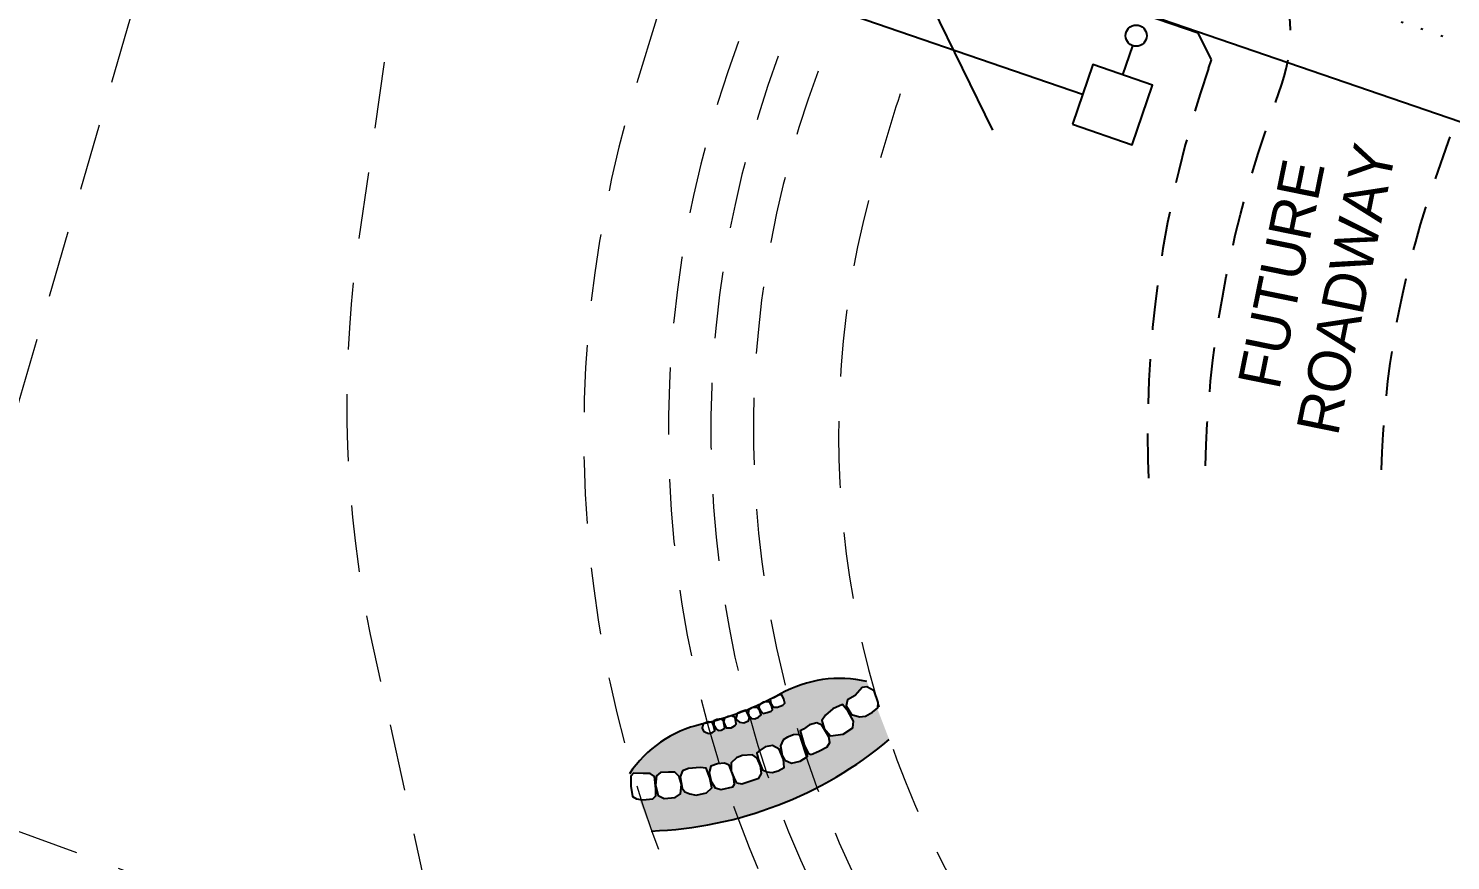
# Model space of a CAD drawing. Header units: metres. Extents: x 305482 to 305978, y 6275861 to 6276842.
# Drawn here: x 305857.8 to 305924.7, y 6276448.4 to 6276487.6 of the extents above; entities that cross this region are included whole.
import ezdxf
from ezdxf.enums import TextEntityAlignment as Align

# ---------------------------------------------------------------- set-up
doc = ezdxf.new("R2010")
doc.units = ezdxf.units.M
doc.header["$LTSCALE"] = 0.7
doc.linetypes.add('Dash', pattern=[5, 3, -2])
doc.linetypes.add('DOT', pattern=[6.35, 0, -6.35])
doc.layers.get('0').update_dxf_attribs({"color": 6})
for name, color, linetype in [('_User Miscellaneous1', 3, 'Continuous'), ('_User Miscellaneous10', 8, 'Continuous'), ('_User Miscellaneous3', 11, 'Continuous'), ('_User Miscellaneous7', 150, 'Continuous'), ('_User Miscellaneous8', 7, 'Continuous'), ('_User Miscellaneous9', 8, 'Continuous'), ('Cadastre Developer_SP_NEW', 4, 'Continuous'), ('Cadastre Land Parcels_SP_EXT', 4, 'Continuous'), ('Mains_LV_NEW_R6', 2, 'Continuous'), ('SupportsUG_SP_LV_SL_NEW', 2, 'Continuous')]:
    doc.layers.add(name, color=color, linetype=linetype)
doc.layers.add('_User Miscellaneous5', color=7, linetype='Continuous', lineweight=35)
doc.styles.add('ARIAL', font='arial.ttf', dxfattribs={"height": 2})
doc.styles.add('Dot', font='dotfont.shx', dxfattribs={"height": 2})
doc.styles.add('POLE_LABEL', font='arial.ttf')
doc.styles.get("Standard").update_dxf_attribs({"font": 'arial.ttf'})
doc.linetypes.add('Cable Z', pattern='A,8,-1,["Z",Standard,S=2.5,R=0,X=0.35,Y=-1.25],-3.5', length=12.5)

# ---------------------------------------------------------------- blocks, each defined once
blk = doc.blocks.new('*U207')
at = {"layer": '_User Miscellaneous7', "lineweight": -3}
blk.add_lwpolyline([(0.009, -5.388), (0.009, -3.938)], dxfattribs=at)
blk.add_lwpolyline([(-1.476, -8.358), (1.494, -8.358), (1.494, -5.388), (-1.476, -5.388)], close=True, dxfattribs=at)
blk.add_circle((0.009, -3.438), 0.5, dxfattribs=at)
at = {"layer": '_User Miscellaneous8', "color": 2, "lineweight": -3}
blk.add_lwpolyline([(-1.485, 0), (1.485, 0), (1.485, 2.97), (-1.485, 2.97)], close=True, dxfattribs=at)
at = {"style": 'POLE_LABEL', "flags": 9}
blk.add_attdef('STRUCTURE_PLANT_NUMBER', text='', height=0.2, dxfattribs=at).set_placement((1.641, 1.727), align=Align.MIDDLE_LEFT)
for tag, flags, p in [('STREET_CODE', 9, (1.641, 1.485)), ('COLUMN_TYPE', 9, (1.641, 1.285)), ('OWNED_BY', 9, (1.641, 1.085)), ('OPERATED_BY', 9, (1.641, 0.885)), ('MAINTAINED_BY', 9, (1.641, 0.685)), ('STATE', 9, (1.641, 0.485)), ('USAGE', 9, (1.641, 0.285)), ('LEGEND', 9, (1.641, 0.085)), ('SUBURB', 9, (1.641, -0.315)), ('STREETNAME', 9, (1.641, -0.515)), ('PARENT', 9, (1.641, -0.115)), ('LOCATION', 9, (1.641, -0.715)), ('Z', 1, (1.641, -1.315)), ('NOTES', 9, (1.641, -0.915)), ('LABEL_ALIGNMENT', 9, (1.641, -1.115))]:
    blk.add_attdef(tag, text='', height=0.2, dxfattribs=dict(flags=flags)).set_placement(p, align=Align.MIDDLE_LEFT)
at = {"layer": '_User Miscellaneous5', "style": 'ARIAL', "flags": 8}
blk.add_attdef('ASSET_NUM', text='', height=2, dxfattribs=at).set_placement((2, 3.485), align=Align.MIDDLE_LEFT)

msp = doc.modelspace()

# ---------------------------------------------------------------- hatches: boundary and pattern name
at = {"layer": '_User Miscellaneous10', "linetype": 'Continuous'}
h = msp.add_hatch(dxfattribs=at)
h.set_pattern_fill('GRAVEL', color=256, scale=0.03, angle=94.40012)
h.set_pattern_definition([(322.4129, (305895.4609, 6276457.608015), (7.30547812, -5.5518798), [0.102516, -10.149145]), (279.36986, (305895.542136, 6276457.545483), (-1.46129123, 9.05858752), [0.175921, -17.416215]), (226.91056, (305895.570777, 6276457.37191), (7.77268061, 8.24061649), [0.124044, -12.280417]), (1.6738, (305895.783516, 6276457.09022), (-15.25354302, -0.40947444), [0.160201, -15.859931]), (27.23377, (305895.94365, 6276457.0949), (-8.82474183, -4.50030751), [0.15709, -15.551942]), (91.6738, (305896.083325, 6276457.166787), (0.40947444, -15.25354302), [0.160201, -15.859931]), (132.09436, (305896.078646, 6276457.32692), (8.357539335, -9.29218878), [0.211858, -20.973935]), (166.65544, (305895.936626, 6276457.484128), (-17.123819735, 4.03212719), [0.200016, -19.801577]), (215.82968, (305895.74201, 6276457.530293), (-9.40911163, -6.83803118), [0.160744, -15.913664]), (269.6365, (305895.611686, 6276457.4362), (0.1166784, 8.4157563), [0.183514, -8.99218]), (316.79755, (305895.61052, 6276457.252687), (9.05883199, -8.47397327), [0.237323, -23.495032]), (233.2142, (305895.733236, 6276457.84296), (-4.1492945, -5.6690471), [0.081, -8.01917]), (265.86935, (305895.68473, 6276457.77809), (0.75950962, 9.99372589), [0.154105, -15.256392]), (319.4, (305895.67363, 6276457.6244), (0.759754, 0.058461), [0.107763, -0.96987]), (297.5987, (305895.58655, 6276457.56419), (-1.8118153, 3.68184755), [0.058032, -5.745187]), (26.2015, (305895.61344, 6276457.51276), (-2.2208008, -0.9351384), [0.08207, -4.021426]), (125.3639, (305895.68707, 6276457.54899), (-1.6948924, 2.1623394), [0.133296, -4.30989]), (255.9652, (305895.60993, 6276457.6577), (0.642831, 1.5779696), [0.096386, -2.31327]), (110.78966, (305895.647345, 6276457.0721), (-2.8638765, 7.42215652), [0.135026, -13.367648]), (164.7463, (305895.59942, 6276457.198335), (8.59114058, -2.39594063), [0.11328, -11.214665]), (27.5987, (305895.45798, 6276457.646), (-3.68184755, -1.8118153), [0.116064, -5.687155]), (78.01057, (305895.560834, 6276457.699772), (-1.69464798, -7.77292508), [0.135026, -13.367648]), (73.8441, (305896.11839, 6276457.10835), (-1.227201, -3.91569325), [0.13021, -6.38032]), (29.17526, (305896.154623, 6276457.233414), (-8.06498775, -4.4418461), [0.109102, -10.801078]), (161.2015, (305896.21715, 6276457.71206), (-3.91569325, 1.227201), [0.116064, -5.687155]), (111.75414, (305896.10727, 6276457.74946), (3.79901486, -9.64295733), [0.127735, -12.645713]), (163.8441, (305896.24579, 6276457.33978), (3.91569325, -1.227201), [0.065105, -6.445426]), (195.71, (305896.22065, 6276457.66648), (-2.9805549, -0.9935998), [0.038854, -3.8466]), (260.3639, (305896.18325, 6276457.65596), (0.5843698, 2.3377237), [0.15709, -2.984716]), (280.40912, (305896.156955, 6276457.50108), (-1.34436834, 7.53907937), [0.14558, -14.41241]), (38.0902, (305895.75545, 6276457.55425), (-1.4610467, -0.876677), [0.109897, -2.637533]), (87.55734, (305895.841945, 6276457.62205), (0.52566392, 13.03274221), [0.191867, -18.994803]), (155.3455, (305895.85012, 6276457.81374), (5.55212426, -2.62978634), [0.078452, -7.766818]), (184.4, (305895.7788, 6276457.8465), (-0.701293, -0.818216), [0.04572, -0.71628]), (214.65655, (305896.13533, 6276457.484133), (5.08443285, 3.4482463), [0.10586, -10.480182]), (142.4129, (305896.048253, 6276457.423935), (-7.30547812, 5.5518798), [0.205033, -10.04663]), (94.4, (305895.8858, 6276457.549), (-0.818216, 0.701293), [0.19812, -0.56388]), (59.70496, (305895.87058, 6276457.746534), (4.7336643, 8.00677078), [0.120483, -11.927795]), (348.4547, (305895.93136, 6276457.85056), (3.0974777, -0.5259084), [0.11095, -5.436495]), (302.0461, (305896.04006, 6276457.828358), (8.70830789, -13.85071326), [0.180644, -17.88374]), (269.8262, (305896.13591, 6276457.67524), (0.00024446, -9.93526446), [0.191109, -18.919754])])
edge = h.paths.add_edge_path()
edge.add_arc((305886.408, 6276468.273), 13.8, 297.4702, 299.34495, ccw=False)
edge.add_line((305892.774, 6276456.029), (305892.843, 6276456.052))
edge.add_line((305892.843, 6276456.052), (305893.08, 6276456.185))
edge.add_line((305893.08, 6276456.185), (305893.233, 6276456.192))
edge.add_line((305893.233, 6276456.192), (305893.328, 6276455.992))
edge.add_line((305893.328, 6276455.992), (305893.371, 6276455.806))
edge.add_line((305893.371, 6276455.806), (305893.275, 6276455.719))
edge.add_line((305893.275, 6276455.719), (305893.017, 6276455.62))
edge.add_line((305893.017, 6276455.62), (305892.817, 6276455.625))
edge.add_line((305892.817, 6276455.625), (305892.704, 6276455.798))
edge.add_line((305892.704, 6276455.798), (305892.682, 6276455.982))
edge.add_arc((305886.408, 6276468.273), 13.8, 295.93451, 297.04359, ccw=False)
edge.add_line((305892.443, 6276455.863), (305892.491, 6276455.871))
edge.add_line((305892.491, 6276455.871), (305892.664, 6276455.846))
edge.add_line((305892.664, 6276455.846), (305892.746, 6276455.674))
edge.add_line((305892.746, 6276455.674), (305892.783, 6276455.497))
edge.add_line((305892.783, 6276455.497), (305892.717, 6276455.428))
edge.add_line((305892.717, 6276455.428), (305892.535, 6276455.371))
edge.add_line((305892.535, 6276455.371), (305892.344, 6276455.315))
edge.add_line((305892.344, 6276455.315), (305892.212, 6276455.474))
edge.add_line((305892.212, 6276455.474), (305892.127, 6276455.616))
edge.add_line((305892.127, 6276455.616), (305892.195, 6276455.745))
edge.add_arc((305886.408, 6276468.273), 13.8, 293.23739, 294.7917, ccw=False)
edge.add_line((305891.853, 6276455.593), (305891.941, 6276455.596))
edge.add_line((305891.941, 6276455.596), (305892.084, 6276455.594))
edge.add_line((305892.084, 6276455.594), (305892.193, 6276455.447))
edge.add_line((305892.193, 6276455.447), (305892.261, 6276455.25))
edge.add_line((305892.261, 6276455.25), (305892.136, 6276455.153))
edge.add_line((305892.136, 6276455.153), (305891.995, 6276455.088))
edge.add_line((305891.995, 6276455.088), (305892.536, 6276453.773))
edge.add_line((305892.536, 6276453.773), (305892.78, 6276453.808))
edge.add_line((305892.78, 6276453.808), (305893.107, 6276453.635))
edge.add_line((305893.107, 6276453.635), (305893.215, 6276453.374))
edge.add_line((305893.215, 6276453.374), (305893.239, 6276453.387))
edge.add_line((305893.239, 6276453.387), (305893.16, 6276453.791))
edge.add_line((305893.16, 6276453.791), (305893.297, 6276454.078))
edge.add_line((305893.297, 6276454.078), (305893.492, 6276454.205))
edge.add_line((305893.492, 6276454.205), (305893.77, 6276454.312))
edge.add_line((305893.77, 6276454.312), (305894.027, 6276454.337))
edge.add_line((305894.027, 6276454.337), (305894.187, 6276454.091))
edge.add_line((305894.187, 6276454.091), (305894.247, 6276453.924))
edge.add_line((305894.247, 6276453.924), (305894.261, 6276453.931))
edge.add_line((305894.261, 6276453.931), (305894.095, 6276454.501))
edge.add_line((305894.095, 6276454.501), (305894.25, 6276454.588))
edge.add_line((305894.25, 6276454.588), (305894.531, 6276454.779))
edge.add_line((305894.531, 6276454.779), (305894.872, 6276454.877))
edge.add_line((305894.872, 6276454.877), (305895.106, 6276454.763))
edge.add_line((305895.106, 6276454.763), (305895.259, 6276454.522))
edge.add_line((305895.259, 6276454.522), (305895.291, 6276454.542))
edge.add_line((305895.291, 6276454.542), (305895.224, 6276454.62))
edge.add_line((305895.224, 6276454.62), (305895.107, 6276454.992))
edge.add_line((305895.107, 6276454.992), (305895.277, 6276455.242))
edge.add_line((305895.277, 6276455.242), (305895.623, 6276455.537))
edge.add_line((305895.623, 6276455.537), (305896.08, 6276455.749))
edge.add_line((305896.08, 6276455.749), (305896.351, 6276455.409))
edge.add_line((305896.351, 6276455.409), (305896.43, 6276455.27))
edge.add_line((305896.43, 6276455.27), (305896.481, 6276455.303))
edge.add_line((305896.481, 6276455.303), (305896.255, 6276455.674))
edge.add_line((305896.255, 6276455.674), (305896.312, 6276455.968))
edge.add_line((305896.312, 6276455.968), (305896.674, 6276456.172))
edge.add_line((305896.674, 6276456.172), (305897.006, 6276456.547))
edge.add_line((305897.006, 6276456.547), (305897.225, 6276456.568))
edge.add_line((305897.225, 6276456.568), (305897.357, 6276456.502))
edge.add_line((305897.357, 6276456.502), (305897.234, 6276456.823))
edge.add_arc((305895.947, 6276451.306), 5.664, 436.87132, 479.34495)
edge = h.paths.add_edge_path()
edge.add_line((305891.235, 6276454.912), (305891.058, 6276455.057))
edge.add_line((305891.058, 6276455.057), (305891.116, 6276455.301))
edge.add_arc((305886.408, 6276468.273), 13.8, 288.6715, 289.94696, ccw=False)
edge.add_line((305890.826, 6276455.2), (305890.857, 6276455.203))
edge.add_line((305890.857, 6276455.203), (305891.031, 6276455.137))
edge.add_line((305891.031, 6276455.137), (305891.073, 6276454.826))
edge.add_line((305891.073, 6276454.826), (305891.002, 6276454.741))
edge.add_line((305891.002, 6276454.741), (305890.847, 6276454.657))
edge.add_line((305890.847, 6276454.657), (305891.086, 6276453.229))
edge.add_line((305891.086, 6276453.229), (305891.088, 6276453.231))
edge.add_line((305891.088, 6276453.231), (305891.365, 6276453.349))
edge.add_line((305891.365, 6276453.349), (305891.839, 6276453.375))
edge.add_line((305891.839, 6276453.375), (305892.071, 6276453.224))
edge.add_line((305892.071, 6276453.224), (305892.194, 6276452.932))
edge.add_line((305892.194, 6276452.932), (305892.208, 6276452.936))
edge.add_line((305892.208, 6276452.936), (305892.125, 6276453.136))
edge.add_line((305892.125, 6276453.136), (305892.054, 6276453.465))
edge.add_line((305892.054, 6276453.465), (305892.188, 6276453.57))
edge.add_line((305892.188, 6276453.57), (305892.436, 6276453.758))
edge.add_line((305892.436, 6276453.758), (305892.536, 6276453.773))
edge.add_line((305892.536, 6276453.773), (305891.995, 6276455.088))
edge.add_line((305891.995, 6276455.088), (305891.963, 6276455.073))
edge.add_line((305891.963, 6276455.073), (305891.807, 6276455.079))
edge.add_line((305891.807, 6276455.079), (305891.64, 6276455.266))
edge.add_line((305891.64, 6276455.266), (305891.699, 6276455.109))
edge.add_line((305891.699, 6276455.109), (305891.657, 6276454.978))
edge.add_line((305891.657, 6276454.978), (305891.437, 6276454.884))
edge.add_line((305891.437, 6276454.884), (305891.235, 6276454.912))
edge = h.paths.add_edge_path()
edge.add_line((305889.532, 6276454.494), (305889.481, 6276454.624))
edge.add_line((305889.481, 6276454.624), (305889.514, 6276454.827))
edge.add_arc((305886.408, 6276468.273), 13.8, 282.67878, 283.00508, ccw=False)
edge.add_arc((305890.65, 6276449.419), 5.525, 102.67878, 111.08594)
edge.add_line((305888.662, 6276454.575), (305888.989, 6276452.739))
edge.add_line((305888.989, 6276452.739), (305889.38, 6276452.782))
edge.add_line((305889.38, 6276452.782), (305889.664, 6276452.753))
edge.add_line((305889.664, 6276452.753), (305889.837, 6276452.304))
edge.add_line((305889.837, 6276452.304), (305889.857, 6276452.309))
edge.add_line((305889.857, 6276452.309), (305889.805, 6276452.535))
edge.add_line((305889.805, 6276452.535), (305889.88, 6276452.842))
edge.add_line((305889.88, 6276452.842), (305890.19, 6276452.957))
edge.add_line((305890.19, 6276452.957), (305890.533, 6276452.983))
edge.add_line((305890.533, 6276452.983), (305890.75, 6276452.888))
edge.add_line((305890.75, 6276452.888), (305890.849, 6276452.618))
edge.add_line((305890.849, 6276452.618), (305890.837, 6276452.994))
edge.add_line((305890.837, 6276452.994), (305891.086, 6276453.229))
edge.add_line((305891.086, 6276453.229), (305890.847, 6276454.657))
edge.add_line((305890.847, 6276454.657), (305890.835, 6276454.651))
edge.add_line((305890.835, 6276454.651), (305890.613, 6276454.644))
edge.add_line((305890.613, 6276454.644), (305890.489, 6276454.917))
edge.add_line((305890.489, 6276454.917), (305890.547, 6276454.637))
edge.add_line((305890.547, 6276454.637), (305890.373, 6276454.531))
edge.add_line((305890.373, 6276454.531), (305890.225, 6276454.525))
edge.add_line((305890.225, 6276454.525), (305890.128, 6276454.597))
edge.add_line((305890.128, 6276454.597), (305890.022, 6276454.778))
edge.add_line((305890.022, 6276454.778), (305890.024, 6276454.956))
edge.add_arc((305886.408, 6276468.273), 13.8, 284.52491, 285.19183, ccw=False)
edge.add_line((305889.869, 6276454.914), (305889.945, 6276454.905))
edge.add_line((305889.945, 6276454.905), (305890.014, 6276454.77))
edge.add_line((305890.014, 6276454.77), (305890.07, 6276454.51))
edge.add_line((305890.07, 6276454.51), (305889.961, 6276454.43))
edge.add_line((305889.961, 6276454.43), (305889.783, 6276454.383))
edge.add_line((305889.783, 6276454.383), (305889.66, 6276454.428))
edge.add_line((305889.66, 6276454.428), (305889.532, 6276454.494))
edge = h.paths.add_edge_path()
edge.add_line((305886.048, 6276452.477), (305886.116, 6276452.3))
edge.add_line((305886.116, 6276452.3), (305886.115, 6276452.376))
edge.add_line((305886.115, 6276452.376), (305886.245, 6276452.508))
edge.add_line((305886.245, 6276452.508), (305886.696, 6276452.492))
edge.add_line((305886.696, 6276452.492), (305887.021, 6276452.495))
edge.add_line((305887.021, 6276452.495), (305887.224, 6276452.353))
edge.add_line((305887.224, 6276452.353), (305887.267, 6276452.003))
edge.add_line((305887.267, 6276452.003), (305887.286, 6276452.005))
edge.add_line((305887.286, 6276452.005), (305887.324, 6276452.383))
edge.add_line((305887.324, 6276452.383), (305887.517, 6276452.543))
edge.add_line((305887.517, 6276452.543), (305887.89, 6276452.554))
edge.add_line((305887.89, 6276452.554), (305888.187, 6276452.559))
edge.add_line((305888.187, 6276452.559), (305888.399, 6276452.346))
edge.add_line((305888.399, 6276452.346), (305888.465, 6276452.115))
edge.add_line((305888.465, 6276452.115), (305888.478, 6276452.117))
edge.add_line((305888.478, 6276452.117), (305888.438, 6276452.334))
edge.add_line((305888.438, 6276452.334), (305888.546, 6276452.616))
edge.add_line((305888.546, 6276452.616), (305888.837, 6276452.723))
edge.add_line((305888.837, 6276452.723), (305888.989, 6276452.739))
edge.add_line((305888.989, 6276452.739), (305888.662, 6276454.575))
edge.add_arc((305890.65, 6276449.419), 5.525, 111.08594, 146.39399)
h = msp.add_hatch(dxfattribs=at)
h.set_pattern_fill('GRAVEL', color=256, scale=0.03, angle=94.40012)
h.set_pattern_definition([(322.412903, (305916.64903, 6276155.20121), (7.305478125, -5.551879805), [0.1025164, -10.149145]), (279.369856, (305916.73027, 6276155.138677), (-1.4612912336, 9.058587524), [0.1759214, -17.4162147]), (226.910562, (305916.75891, 6276154.965103), (7.772680615, 8.2406164854), [0.1240445, -12.2804168]), (1.673804, (305916.97165, 6276154.683414), (-15.2535430207, -0.409474437), [0.1602014, -15.8599312]), (27.233769, (305917.13178, 6276154.688094), (-8.824741827, -4.50030751), [0.1570901, -15.5519423]), (91.673804, (305917.27146, 6276154.75998), (0.409474437, -15.2535430207), [0.1602014, -15.8599312]), (132.094356, (305917.26678, 6276154.920114), (8.3575393347, -9.292188777), [0.2118581, -20.9739346]), (166.655443, (305917.12476, 6276155.077322), (-17.1238197353, 4.0321271897), [0.2000159, -19.801577]), (215.829681, (305916.930144, 6276155.123487), (-9.4091116288, -6.8380311755), [0.1607439, -15.9136637]), (269.636473, (305916.79982, 6276155.02939), (0.116678396, 8.415756303), [0.183514, -8.992181]), (316.797553, (305916.798654, 6276154.84588), (9.0588319883, -8.4739732716), [0.2373234, -23.4950318]), (233.21419, (305916.92137, 6276155.436155), (-4.149294497, -5.669047113), [0.0810014, -8.0191697]), (265.86935, (305916.872864, 6276155.371283), (0.759509621, 9.9937258886), [0.1541046, -15.2563917]), (319.40012, (305916.86176, 6276155.2176), (0.7597541, 0.0584614), [0.1077628, -0.969868]), (297.598706, (305916.77469, 6276155.15738), (-1.81181529, 3.681847547), [0.0580324, -5.7451867]), (26.201525, (305916.80157, 6276155.10595), (-2.22080081, -0.93513836), [0.0820697, -4.0214259]), (125.36387, (305916.87521, 6276155.14219), (-1.694892437, 2.16233939), [0.1332959, -4.3098894]), (255.96517, (305916.79806, 6276155.2509), (0.64283123, 1.57796959), [0.0963861, -2.3132694]), (110.789655, (305916.835478, 6276154.665294), (-2.863876498, 7.4221565197), [0.1350264, -13.367648]), (164.746291, (305916.78755, 6276154.79153), (8.591140581, -2.395940634), [0.1132797, -11.2146647]), (27.598706, (305916.64611, 6276155.2392), (-3.681847547, -1.81181529), [0.116064, -5.687155]), (78.010575, (305916.748967, 6276155.292966), (-1.6946479796, -7.772925075), [0.1350264, -13.367648]), (73.84407, (305917.306525, 6276154.70154), (-1.22720103, -3.91569325), [0.1302106, -6.3803203]), (29.175256, (305917.342757, 6276154.82661), (-8.064987745, -4.441846088), [0.1091016, -10.801078]), (161.201525, (305917.40528, 6276155.30526), (-3.91569325, 1.22720103), [0.116064, -5.687155]), (111.75414, (305917.295405, 6276155.342656), (3.7990148564, -9.642957333), [0.1277348, -12.6457128]), (163.84407, (305917.433925, 6276154.93298), (3.91569325, -1.22720103), [0.0651053, -6.4454256]), (195.71005, (305917.40879, 6276155.25967), (-2.98055489, -0.99359978), [0.0388544, -3.8465985]), (260.36387, (305917.37138, 6276155.24915), (0.5843698, 2.33772367), [0.1570901, -2.9847164]), (280.409121, (305917.345088, 6276155.094276), (-1.344368339, 7.5390793714), [0.1455801, -14.4124095]), (38.09018, (305916.94358, 6276155.14745), (-1.46104673, -0.87667693), [0.1098972, -2.637533]), (87.557342, (305917.03008, 6276155.215244), (0.5256639184, 13.0327422074), [0.191867, -18.9948027]), (155.34551, (305917.038256, 6276155.40694), (5.552124262, -2.629786338), [0.0784525, -7.7668177]), (184.40012, (305916.96695, 6276155.4397), (-0.7012927, -0.8182155), [0.04572, -0.71628]), (214.656552, (305917.323464, 6276155.077327), (5.084432855, 3.4482463), [0.10586, -10.4801822]), (142.412903, (305917.236386, 6276155.01713), (-7.305478125, 5.551879805), [0.2050329, -10.0466287]), (94.40012, (305917.0739, 6276155.1422), (-0.8182155, 0.7012927), [0.19812, -0.56388]), (59.704962, (305917.05871, 6276155.33973), (4.733664295, 8.006770781), [0.1204829, -11.927795]), (348.45472, (305917.11949, 6276155.44376), (3.097477745, -0.525908376), [0.1109487, -5.436495]), (302.04609, (305917.228194, 6276155.421552), (8.7083078887, -13.8507132566), [0.1806435, -17.8837393]), (269.826194, (305917.324044, 6276155.268435), (0.000244457, -9.9352644625), [0.1911088, -18.919754])])
h.paths.add_polyline_path([(305891.35, 6276452.005), (305891.095, 6276452.056), (305891.014, 6276452.202), (305890.9, 6276452.479), (305890.946, 6276452.351), (305891.006, 6276451.994), (305890.915, 6276451.862), (305890.367, 6276451.749), (305890.083, 6276451.819), (305889.9, 6276452.121), (305889.857, 6276452.309), (305889.837, 6276452.304), (305889.841, 6276452.292), (305889.928, 6276451.827), (305889.672, 6276451.589), (305889.197, 6276451.476), (305888.897, 6276451.545), (305888.654, 6276451.632), (305888.534, 6276451.808), (305888.504, 6276451.977), (305888.459, 6276451.539), (305888.2, 6276451.369), (305887.691, 6276451.315), (305887.402, 6276451.458), (305887.28, 6276451.952), (305887.286, 6276452.005), (305887.267, 6276452.003), (305887.296, 6276451.767), (305887.293, 6276451.436), (305887.152, 6276451.3), (305886.839, 6276451.278), (305886.655, 6276451.253), (305886.509, 6276451.277), (305887.082, 6276449.786, 0.166667), (305898.284, 6276454.088), (305897.718, 6276455.562), (305897.493, 6276455.38), (305897.162, 6276455.194), (305896.892, 6276455.158), (305896.503, 6276455.268), (305896.481, 6276455.303), (305896.43, 6276455.27), (305896.606, 6276454.959), (305896.578, 6276454.644), (305896.12, 6276454.34), (305895.52, 6276454.273), (305895.291, 6276454.542), (305895.259, 6276454.522), (305895.448, 6276454.223), (305895.48, 6276453.949), (305895.354, 6276453.747), (305894.964, 6276453.553), (305894.61, 6276453.397), (305894.478, 6276453.435), (305894.284, 6276453.852), (305894.261, 6276453.931), (305894.247, 6276453.924), (305894.409, 6276453.475), (305894.438, 6276453.297), (305894.084, 6276453.069), (305893.686, 6276452.975), (305893.368, 6276453.121), (305893.247, 6276453.35), (305893.239, 6276453.387), (305893.215, 6276453.374), (305893.306, 6276453.156), (305893.337, 6276452.776), (305893.06, 6276452.628), (305892.768, 6276452.547), (305892.517, 6276452.576), (305892.323, 6276452.66), (305892.208, 6276452.936), (305892.194, 6276452.932), (305892.223, 6276452.863), (305892.275, 6276452.487), (305892.137, 6276452.271)])

# ---------------------------------------------------------------- linework, layer by layer
at = {"layer": '_User Miscellaneous1', "color": 3, "linetype": 'Continuous', "elevation": -999}
msp.add_lwpolyline([(305881.575, 6276489.582), (305887.41, 6276493.056), (305900.291, 6276488.63), (305903.152, 6276482.779)], dxfattribs=at)
at = {"layer": '_User Miscellaneous10', "linetype": 'Dash', "lineweight": 0, "ltscale": 1.5, "flags": 128}
msp.add_lwpolyline([(305866.925, 6276503.189), (305852, 6276451.738)], dxfattribs=at)
for points in [[(305852.132, 6276451.689), (305877.534, 6276442.27), (305873.861, 6276459.04, -0.083034), (305873.208, 6276476.821), (305876.508, 6276499.883)], [(305887.327, 6276488.026), (305886.367, 6276484.903, 0.217286), (305892.383, 6276438.817), (305895.784, 6276433.365)], [(305891.188, 6276486.962, 0.231879), (305895.776, 6276440.936), (305899.177, 6276435.482)], [(305893.062, 6276486.264, 0.231866), (305897.474, 6276441.992), (305900.874, 6276436.541)], [(305894.936, 6276485.566, 0.231851), (305899.172, 6276443.048), (305902.571, 6276437.599)], [(305898.797, 6276484.502, 0.008802), (305897.305, 6276479.488, 0.206025), (305902.607, 6276445.093), (305905.964, 6276439.715)]]:
    msp.add_lwpolyline(points, format="xyb", dxfattribs=at)
at = {"layer": '_User Miscellaneous10', "linetype": 'Continuous', "elevation": 35.689}
for points in [[(305897.234, 6276456.823, 0.187477), (305893.171, 6276456.244, -0.072848), (305889.437, 6276454.81, 0.193091), (305886.048, 6276452.477)], [(305887.082, 6276449.786, 0.166667), (305898.284, 6276454.088)]]:
    msp.add_lwpolyline(points, format="xyb", dxfattribs=at)
for points in [[(305897.162, 6276455.194), (305897.493, 6276455.38), (305897.746, 6276455.584), (305897.758, 6276455.834), (305897.579, 6276456.39), (305897.225, 6276456.568), (305897.006, 6276456.547), (305896.674, 6276456.172), (305896.312, 6276455.968), (305896.255, 6276455.674), (305896.503, 6276455.268), (305896.892, 6276455.158)], [(305893.017, 6276455.62), (305893.275, 6276455.719), (305893.371, 6276455.806), (305893.328, 6276455.992), (305893.233, 6276456.192), (305893.08, 6276456.185), (305892.843, 6276456.052), (305892.681, 6276455.999), (305892.704, 6276455.798), (305892.817, 6276455.625)], [(305891.235, 6276454.912), (305891.437, 6276454.884), (305891.657, 6276454.978), (305891.699, 6276455.109), (305891.625, 6276455.306), (305891.533, 6276455.47), (305891.297, 6276455.406), (305891.12, 6276455.318), (305891.058, 6276455.057)], [(305891.807, 6276455.079), (305891.963, 6276455.073), (305892.136, 6276455.153), (305892.261, 6276455.25), (305892.193, 6276455.447), (305892.084, 6276455.594), (305891.941, 6276455.596), (305891.811, 6276455.591), (305891.665, 6276455.496), (305891.642, 6276455.263)], [(305892.535, 6276455.371), (305892.717, 6276455.428), (305892.783, 6276455.497), (305892.746, 6276455.674), (305892.664, 6276455.846), (305892.491, 6276455.871), (305892.36, 6276455.848), (305892.194, 6276455.744), (305892.127, 6276455.616), (305892.212, 6276455.474), (305892.344, 6276455.315)], [(305896.12, 6276454.34), (305896.578, 6276454.644), (305896.606, 6276454.959), (305896.351, 6276455.409), (305896.08, 6276455.749), (305895.623, 6276455.537), (305895.277, 6276455.242), (305895.107, 6276454.992), (305895.224, 6276454.62), (305895.52, 6276454.273)], [(305889.515, 6276454.839), (305889.481, 6276454.624), (305889.532, 6276454.494), (305889.66, 6276454.428), (305889.783, 6276454.383), (305889.961, 6276454.43), (305890.07, 6276454.51), (305890.014, 6276454.77), (305889.945, 6276454.905), (305889.78, 6276454.926), (305889.63, 6276454.883)], [(305890.128, 6276454.597), (305890.225, 6276454.525), (305890.373, 6276454.531), (305890.547, 6276454.637), (305890.477, 6276454.974), (305890.37, 6276455.068), (305890.16, 6276455.042), (305890.025, 6276454.973), (305890.022, 6276454.778)], [(305890.613, 6276454.644), (305890.835, 6276454.651), (305891.002, 6276454.741), (305891.073, 6276454.826), (305891.031, 6276455.137), (305890.857, 6276455.203), (305890.695, 6276455.185), (305890.522, 6276455.098), (305890.481, 6276454.934)], [(305894.61, 6276453.397), (305894.964, 6276453.553), (305895.354, 6276453.747), (305895.48, 6276453.949), (305895.448, 6276454.223), (305895.106, 6276454.763), (305894.872, 6276454.877), (305894.531, 6276454.779), (305894.25, 6276454.588), (305894.095, 6276454.501), (305894.284, 6276453.852), (305894.478, 6276453.435)], [(305893.368, 6276453.121), (305893.686, 6276452.975), (305894.084, 6276453.069), (305894.438, 6276453.297), (305894.409, 6276453.475), (305894.187, 6276454.091), (305894.027, 6276454.337), (305893.77, 6276454.312), (305893.492, 6276454.205), (305893.297, 6276454.078), (305893.16, 6276453.791), (305893.247, 6276453.35)], [(305891.095, 6276452.056), (305891.35, 6276452.005), (305892.137, 6276452.271), (305892.275, 6276452.487), (305892.223, 6276452.863), (305892.071, 6276453.224), (305891.839, 6276453.375), (305891.365, 6276453.349), (305891.088, 6276453.231), (305890.837, 6276452.994), (305890.849, 6276452.6), (305891.014, 6276452.202)], [(305893.06, 6276452.628), (305893.337, 6276452.776), (305893.306, 6276453.156), (305893.107, 6276453.635), (305892.78, 6276453.808), (305892.436, 6276453.758), (305892.188, 6276453.57), (305892.054, 6276453.465), (305892.125, 6276453.136), (305892.323, 6276452.66), (305892.517, 6276452.576), (305892.768, 6276452.547)], [(305888.2, 6276451.369), (305888.459, 6276451.539), (305888.504, 6276451.98), (305888.399, 6276452.346), (305888.187, 6276452.559), (305887.89, 6276452.554), (305887.517, 6276452.543), (305887.324, 6276452.383), (305887.28, 6276451.952), (305887.402, 6276451.458), (305887.691, 6276451.315)], [(305888.897, 6276451.545), (305889.197, 6276451.476), (305889.672, 6276451.589), (305889.928, 6276451.827), (305889.841, 6276452.292), (305889.664, 6276452.753), (305889.38, 6276452.782), (305888.837, 6276452.723), (305888.546, 6276452.616), (305888.438, 6276452.334), (305888.534, 6276451.808), (305888.654, 6276451.632)], [(305890.083, 6276451.819), (305890.367, 6276451.749), (305890.915, 6276451.862), (305891.006, 6276451.994), (305890.946, 6276452.351), (305890.75, 6276452.888), (305890.533, 6276452.983), (305890.19, 6276452.957), (305889.88, 6276452.842), (305889.805, 6276452.535), (305889.9, 6276452.121)], [(305886.839, 6276451.278), (305887.152, 6276451.3), (305887.293, 6276451.436), (305887.296, 6276451.767), (305887.224, 6276452.353), (305887.021, 6276452.495), (305886.696, 6276452.492), (305886.245, 6276452.508), (305886.115, 6276452.376), (305886.119, 6276451.905), (305886.197, 6276451.409), (305886.389, 6276451.296), (305886.655, 6276451.253)]]:
    msp.add_lwpolyline(points, close=True, dxfattribs=at)
at = {"layer": '_User Miscellaneous3', "color": 3, "linetype": 'DOT', "ltscale": 0.2}
msp.add_line((305916.774, 6276489.817), (305927.605, 6276486.095), dxfattribs=at)
at = {"layer": '_User Miscellaneous9', "linetype": 'Dash'}
for p, q in [((305913.46, 6276486.092), (305912.839, 6276487.362)), ((305913.319, 6276485.682), (305913.46, 6276486.092))]:
    msp.add_line(p, q, dxfattribs=at)
at = {"layer": '_User Miscellaneous9', "linetype": 'Dash', "flags": 128}
for points in [[(305913.175, 6276466.977, -0.077225), (305915.973, 6276482.635), (305916.77, 6276484.954, 0.414214), (305912.114, 6276494.484)], [(305921.472, 6276466.789, -0.077225), (305923.822, 6276479.938), (305924.619, 6276482.257, -0.414214), (305934.149, 6276486.912)], [(305913.319, 6276485.682, 0.094981), (305910.513, 6276466, 0.094981)]]:
    msp.add_lwpolyline(points, format="xyb", dxfattribs=at)
at = {"layer": 'Cadastre Developer_SP_NEW'}
msp.add_line((305859.845, 6276505.573), (305912.839, 6276487.362), dxfattribs=at)
at = {"layer": 'Cadastre Land Parcels_SP_EXT', "linetype": 'Continuous'}
msp.add_lwpolyline([(305946.495, 6276475.845), (305859.831, 6276505.623), (305662.914, 6275905.605), (305668.925, 6275903.538), (305684.6, 6275898.147), (305701.59, 6275892.304)], dxfattribs=at)
at = {"layer": 'Mains_LV_NEW_R6', "color": 2, "linetype": 'Cable Z', "ltscale": 0.9}
msp.add_line((305861.192, 6276500.352), (305907.385, 6276484.478), dxfattribs=at)

# ---------------------------------------------------------------- block references
at = {"layer": 'SupportsUG_SP_LV_SL_NEW', "ltscale": 0.5}
ref = msp.add_blockref('*U207', (305911.021, 6276490.489), dxfattribs=dict(at, rotation=341.0352441762846))
ref.add_attrib('ASSET_NUM_001', '935047', (305907.953, 6276496.287), dxfattribs={"layer": '_User Miscellaneous5', "height": 2, "style": 'ARIAL'})

# ---------------------------------------------------------------- texts
at = {"layer": '_User Miscellaneous9', "style": 'Dot'}
for s, p in [('ROADWAY', (305921.369, 6276474.987)), ('FUTURE', (305918.312, 6276475.7))]:
    msp.add_text(s, height=2, rotation=78.49194, dxfattribs=at).set_placement(p, align=Align.BOTTOM_CENTER)

doc.saveas('drawing.dxf')
